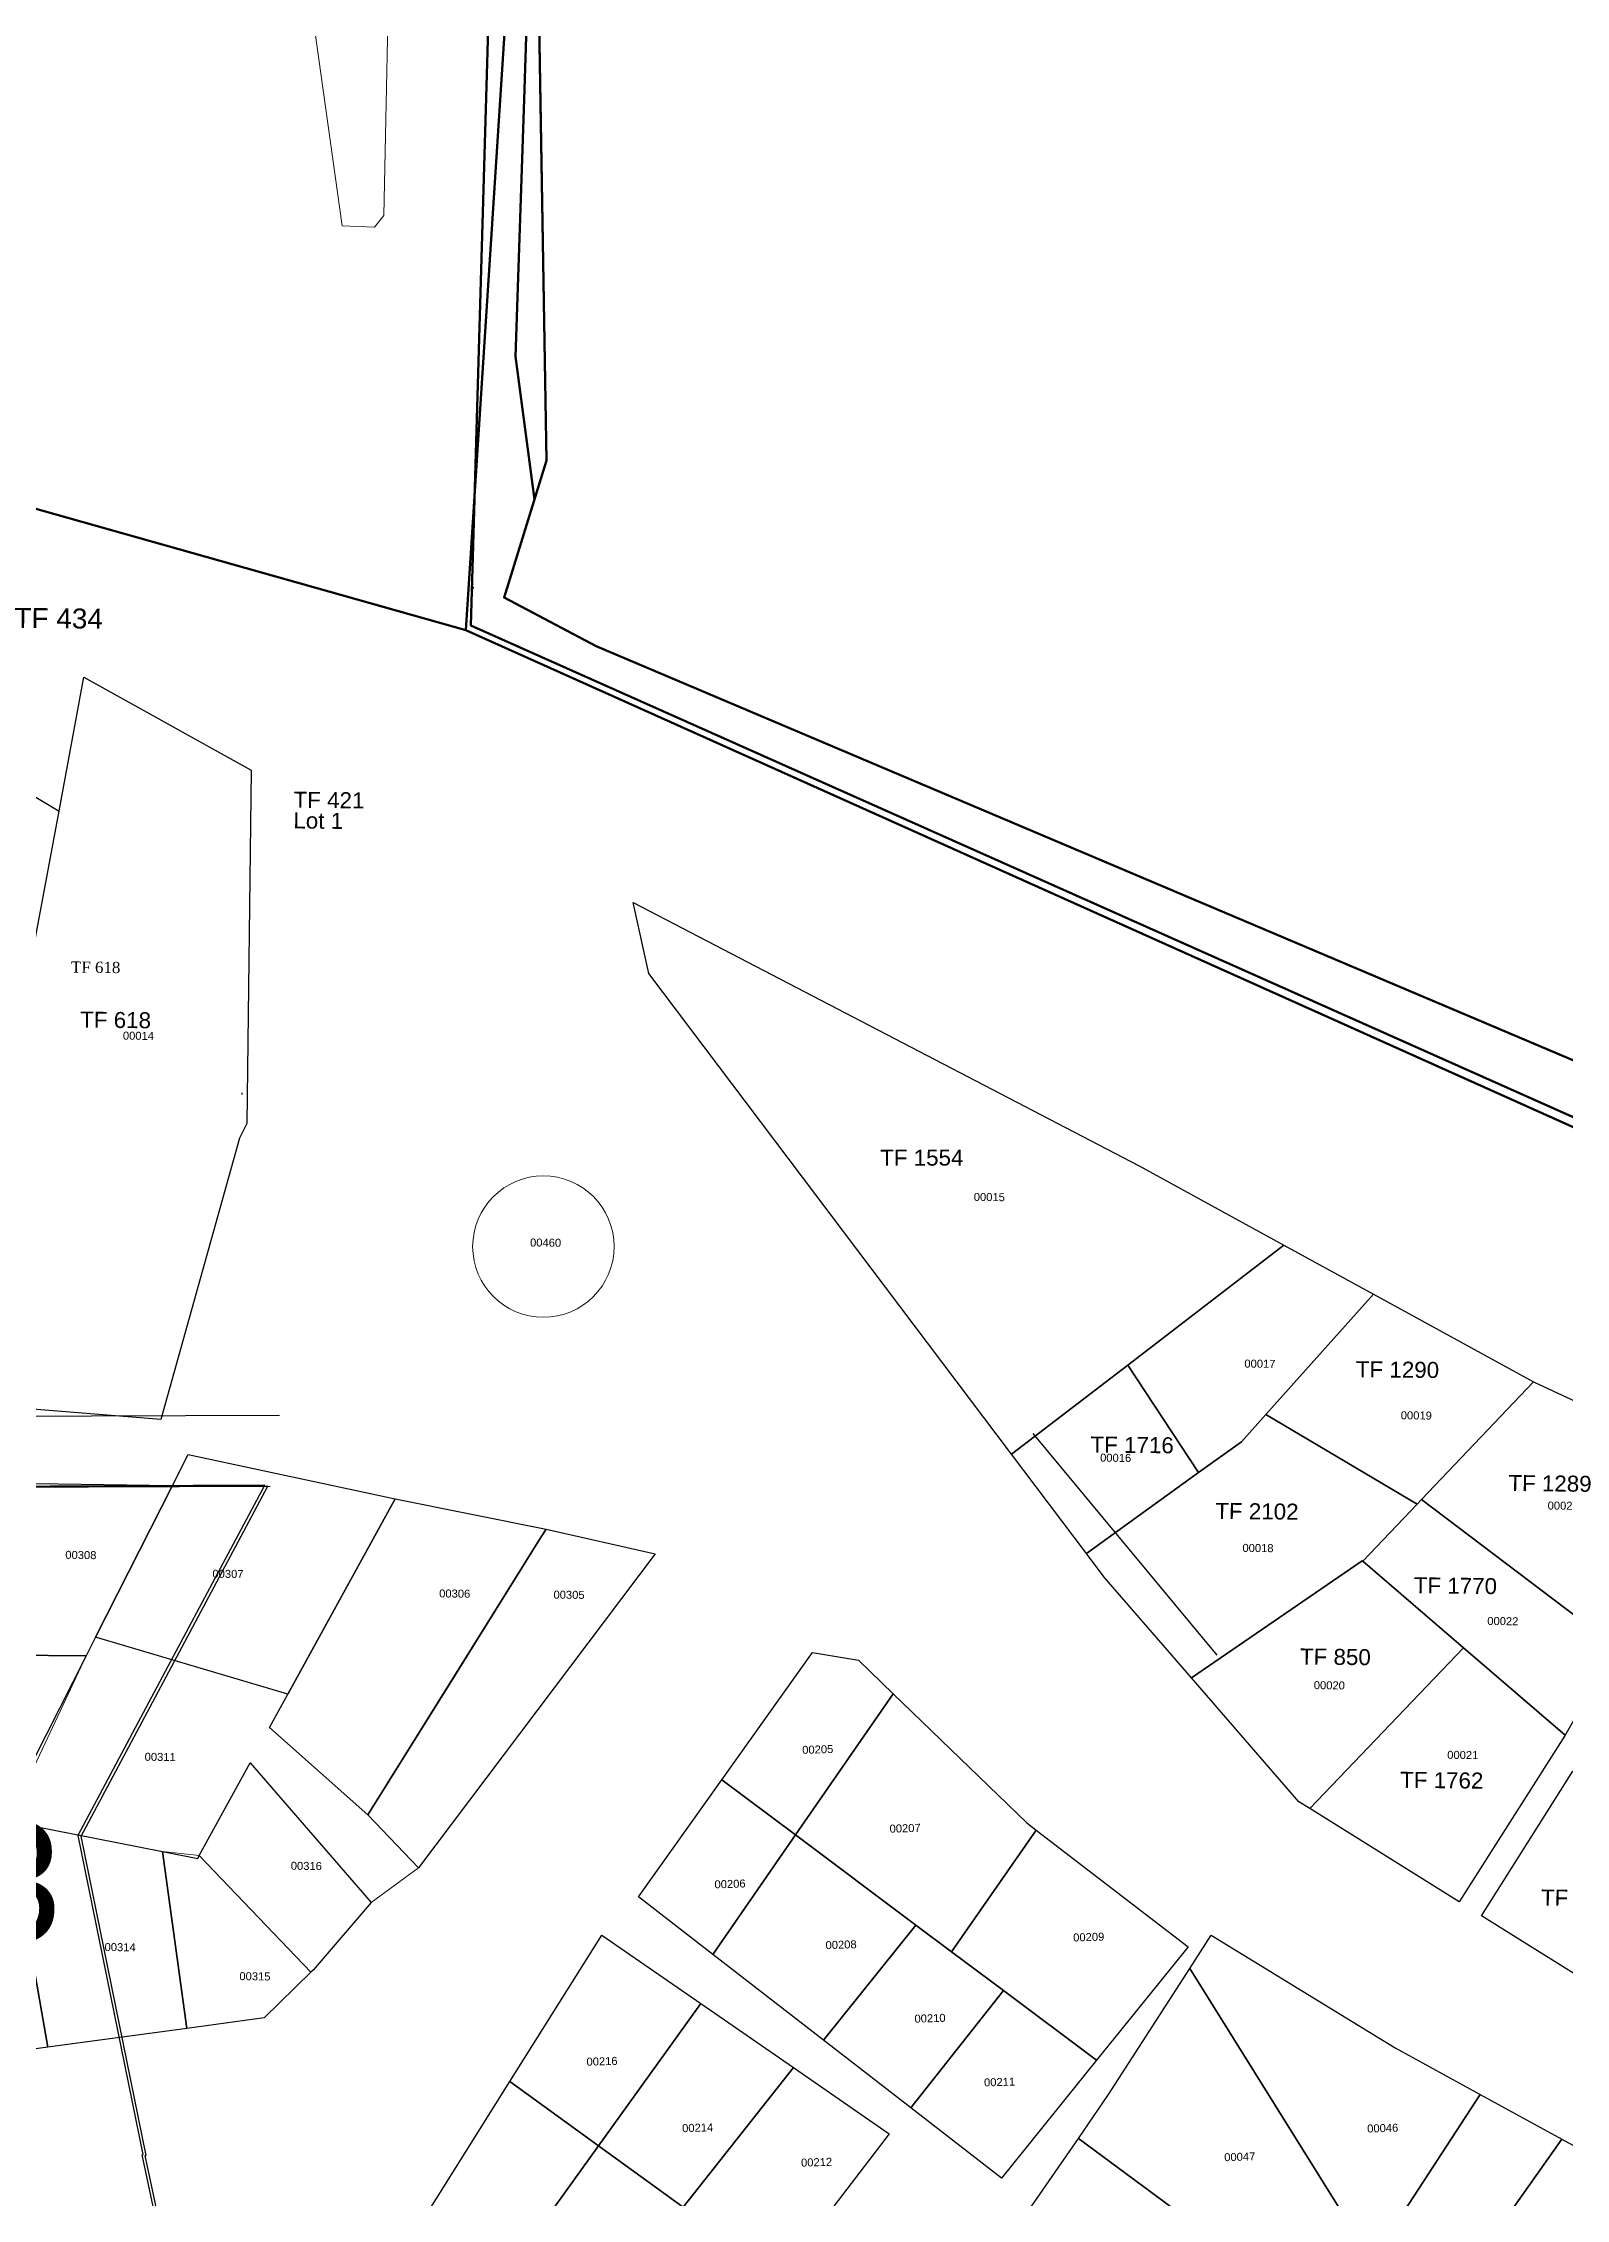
# Model space of a CAD drawing. Header units: metres. Extents: x 251686 to 255059, y 1627526 to 1631912.
# Drawn here: x 254191.5 to 254381.8, y 1628408.7 to 1628678.1 of the extents above; entities that cross this region are included whole.
import ezdxf
from ezdxf.enums import TextEntityAlignment as Align

# ---------------------------------------------------------------- set-up
doc = ezdxf.new("R2010")
doc.units = ezdxf.units.M
doc.header["$MEASUREMENT"] = 0
for name, color, linetype, lineweight in [('Limites des CA Rufisque', 5, 'Continuous', 53), ('limites_communes_2025', 7, 'Continuous', 0), ('Numero Parcelles', 7, 'Continuous', 13), ('Numero_TF', 7, 'Continuous', 0), ('Numérotation', 7, 'Continuous', 0), ('Régularisation', 1, 'Continuous', 40), ('Voirie', 252, 'Continuous', 0)]:
    doc.layers.add(name, color=color, linetype=linetype, lineweight=lineweight)
for name, color, linetype in [('limites_parcelles', 7, 'Continuous'), ('limites_sections', 7, 'Continuous'), ('limites_tf', 7, 'Continuous'), ('numero_parcelle', 7, 'Continuous')]:
    doc.layers.add(name, color=color, linetype=linetype)
doc.styles.get("Standard").update_dxf_attribs({"font": 'txt.shx'})
doc.styles.add('Style-Arial', font='arial.ttf')
doc.styles.add('StyleArial', font='arial.ttf')

# ---------------------------------------------------------------- blocks, each defined once
blk = doc.blocks.new('*U104')
at = {"layer": 'Numero_TF', "color": 4, "linetype": 'Continuous', "lineweight": 30, "flags": 128}
blk.add_lwpolyline([(189.276689, 298.053062), (189.276722, 298.045863), (162.335988, 192.17503), (162.543246, 192.190856), (248.75707, 198.765547), (248.75712, 198.764894), (266.49227, 200.119315), (263.376348, 214.802857), (263.497408, 214.814966), (255.365644, 254.717159), (255.365225, 254.719216), (255.367397, 254.723287), (266.977526, 276.483942), (278.703804, 298.462291), (278.703918, 298.462504), (189.276689, 298.053062)], close=True, dxfattribs=at)

msp = doc.modelspace()

# ---------------------------------------------------------------- linework, layer by layer
at = {"layer": 'Limites des CA Rufisque', "color": 1, "linetype": 'Continuous', "lineweight": 70, "extrusion": (4.73613e-08, -2.66677e-08, 1), "elevation": -0.031309, "flags": 128}
msp.add_lwpolyline([(254254.3961, 1628625.9535), (254251.157067, 1628819.123021), (254244.95067, 1628605.357237), (254530.959501, 1628477.754889), (254381.885013, 1628242.498279), (254651.876115, 1628047.603031), (254702.8976, 1628149.646), (254714.8038, 1628163.1398), (254729.8851, 1628173.8554), (254741.937757, 1628179.527217), (254745.582431, 1628185.089638), (254773.63346, 1628185.313333), (254773.9383, 1628185.3648), (255059.3394, 1628190.3528), (254884.8597, 1628290.4389), (254820.169, 1628325.7609), (254650.3061, 1628426.1705), (254597.1248, 1628455.9362), (254528.9207, 1628489.0054), (254260.5899, 1628602.7607), (254249.1013, 1628608.8357), (254254.3961, 1628625.9535)], close=True, dxfattribs=at)
at = {"layer": 'limites_communes_2025', "color": 3, "lineweight": 80, "flags": 128}
for points in [[(254269.0256, 1629360.1716), (254255.5318, 1628934.7207), (254250.7693, 1628842.2487), (254254.3961, 1628625.9535), (254249.1013, 1628608.8357), (254260.5899, 1628602.7607), (254528.9207, 1628489.0054)], [(254254.3961, 1628625.9535), (254250.7693, 1628842.2487)], [(254249.1013, 1628608.8357), (254254.3961, 1628625.9535)], [(254260.5899, 1628602.7607), (254249.1013, 1628608.8357)], [(254528.9207, 1628489.0054), (254260.5899, 1628602.7607)]]:
    msp.add_lwpolyline(points, dxfattribs=at)
at = {"layer": 'limites_parcelles'}
msp.add_line((254183.225386, 1628588.295964), (254193.502258, 1628582.145976), dxfattribs=at)
at = {"layer": 'limites_parcelles', "color": 7, "lineweight": 0, "flags": 128}
msp.add_lwpolyline([(254214.670253, 1628756.79407), (254234.75503, 1628751.391044), (254233.534831, 1628694.691126), (254234.857755, 1628694.701242), (254234.090747, 1628656.592952), (254232.911243, 1628655.128632), (254228.874809, 1628655.296218), (254214.670253, 1628756.79407)], close=True, dxfattribs=at)
at = {"layer": 'limites_parcelles', "flags": 128}
for points in [[(254189.139124, 1628558.605551), (254190.784129, 1628567.460895), (254193.462429, 1628581.930659), (254196.603432, 1628598.911046), (254217.484445, 1628587.271193), (254216.962145, 1628543.107284), (254216.053218, 1628541.28455), (254206.214189, 1628506.125263), (254179.823201, 1628508.247597), (254189.139124, 1628558.605551)], [(254312.507943, 1628501.77521), (254267.169082, 1628561.872914), (254265.221596, 1628570.722443), (254328.442577, 1628537.815717), (254346.517578, 1628527.908003), (254327.033064, 1628512.932651), (254312.507943, 1628501.77521)], [(254357.712548, 1628521.771739), (254344.267045, 1628506.753379), (254341.211655, 1628503.335566), (254335.851924, 1628499.481836), (254327.033064, 1628512.932651), (254346.517578, 1628527.908003), (254357.712548, 1628521.771739)], [(254344.267045, 1628506.753379), (254357.712548, 1628521.771739), (254377.696529, 1628510.824199), (254363.734467, 1628496.131199), (254363.168319, 1628495.53716), (254344.267045, 1628506.753379)], [(254377.696529, 1628510.824199), (254395.140123, 1628502.692914), (254383.828899, 1628482.35276), (254383.268472, 1628481.348697), (254363.734467, 1628496.131199), (254377.696529, 1628510.824199)], [(254363.168319, 1628495.53716), (254356.384544, 1628488.408582), (254356.315184, 1628488.4693), (254334.984583, 1628473.85318), (254324.086849, 1628486.435765), (254321.867755, 1628489.378656), (254335.851924, 1628499.481836), (254341.211655, 1628503.335566), (254344.267045, 1628506.753379), (254363.168319, 1628495.53716)], [(254235.502612, 1628496.222476), (254222.098921, 1628471.794521), (254198.055264, 1628478.904765), (254207.662219, 1628497.862826), (254209.652828, 1628501.771705), (254235.502612, 1628496.222476)], [(254207.662219, 1628497.862826), (254198.055264, 1628478.904765), (254196.871189, 1628476.587328), (254187.453057, 1628476.685591), (254187.677227, 1628498.171329), (254207.662219, 1628497.862826)], [(254254.371308, 1628492.425933), (254253.751102, 1628491.442492), (254242.066958, 1628472.736083), (254232.060861, 1628456.731923), (254219.80566, 1628467.628823), (254222.098921, 1628471.794521), (254235.502612, 1628496.222476), (254254.371308, 1628492.425933)], [(254383.828899, 1628482.35276), (254389.208289, 1628478.506973), (254385.433428, 1628473.216835), (254381.67573, 1628466.696628), (254368.980616, 1628477.598118), (254356.384544, 1628488.408582), (254363.168319, 1628495.53716), (254363.734467, 1628496.131199), (254383.268472, 1628481.348697), (254383.828899, 1628482.35276)], [(254254.371308, 1628492.425933), (254254.371308, 1628492.425933), (254267.961019, 1628489.335985), (254238.43063, 1628450.080373), (254232.060861, 1628456.731923), (254253.751102, 1628491.442492), (254254.371308, 1628492.425933)], [(254356.384544, 1628488.408582), (254368.980616, 1628477.598118), (254349.76263, 1628457.500444), (254348.401559, 1628458.34457), (254334.984583, 1628473.85318), (254356.315184, 1628488.4693), (254356.384544, 1628488.408582)], [(254186.477904, 1628456.057612), (254173.745526, 1628455.720497), (254172.875949, 1628476.83768), (254187.453057, 1628476.685591), (254196.871189, 1628476.587328), (254186.968032, 1628457.032411), (254186.477904, 1628456.057612)], [(254276.316338, 1628461.080373), (254287.650003, 1628477.014198), (254293.361552, 1628476.049547), (254297.69179, 1628471.861351), (254285.490656, 1628454.21028), (254276.316338, 1628461.080373)], [(254315.582545, 1628454.795988), (254305.016563, 1628439.596015), (254300.552251, 1628442.93981), (254285.490656, 1628454.21028), (254297.69179, 1628471.861351), (254314.414345, 1628455.700356), (254315.582545, 1628454.795988)], [(254217.369714, 1628463.204636), (254232.516316, 1628445.758153), (254225.238971, 1628437.324842), (254224.956001, 1628437.03782), (254211.019529, 1628451.631932), (254217.369714, 1628463.204636)], [(254209.454268, 1628430.030198), (254192.081318, 1628427.681684), (254189.67609, 1628441.535541), (254187.16662, 1628455.940437), (254206.435237, 1628452.139721), (254209.454268, 1628430.030198)], [(254323.119197, 1628426.048327), (254311.487632, 1628434.753448), (254305.016563, 1628439.596015), (254315.582545, 1628454.795988), (254334.566632, 1628440.235076), (254323.119197, 1628426.048327)], [(254224.956001, 1628437.03782), (254219.127061, 1628431.339151), (254209.454268, 1628430.030198), (254206.435237, 1628452.139721), (254210.825915, 1628451.283984), (254211.019529, 1628451.631932), (254224.956001, 1628437.03782)], [(254299.914426, 1628420.102678), (254289.000725, 1628428.559796), (254300.552251, 1628442.93981), (254305.016563, 1628439.596015), (254311.487632, 1628434.753448), (254299.914426, 1628420.102678)], [(254371.066819, 1628421.761607), (254357.980071, 1628401.6825), (254357.720998, 1628400.6742), (254353.543441, 1628407.37792), (254334.760812, 1628437.500149), (254337.443322, 1628441.674026), (254360.423867, 1628427.59619), (254371.066819, 1628421.761607)], [(254353.543441, 1628407.37792), (254342.959031, 1628399.929931), (254342.754234, 1628400.083683), (254320.848724, 1628416.285283), (254324.631482, 1628421.763429), (254334.760812, 1628437.500149), (254353.543441, 1628407.37792)], [(254342.754234, 1628400.083683), (254337.69411, 1628393.856003), (254323.389659, 1628376.290271), (254304.819313, 1628389.433441), (254313.916052, 1628406.218747), (254320.848724, 1628416.285283), (254342.754234, 1628400.083683)], [(254381.271735, 1628416.183637), (254404.246134, 1628403.606105), (254387.063764, 1628384.641398), (254370.911917, 1628395.258121), (254367.879487, 1628397.255512), (254367.93699, 1628397.337308), (254381.271735, 1628416.183637)]]:
    msp.add_lwpolyline(points, close=True, dxfattribs=at)
at = {"layer": 'limites_parcelles', "color": 7, "linetype": 'Continuous', "lineweight": 0, "flags": 128}
msp.add_lwpolyline([(254222.098921, 1628471.794521), (254198.055264, 1628478.904765), (254196.871189, 1628476.587328), (254187.16662, 1628455.940437), (254206.435237, 1628452.139721), (254211.019529, 1628451.631932), (254217.369714, 1628463.204636), (254232.516316, 1628445.758153), (254238.43063, 1628450.080373), (254232.060861, 1628456.731923), (254219.80566, 1628467.628823), (254222.098921, 1628471.794521)], close=True, dxfattribs=at)
at = {"layer": 'limites_parcelles'}
for points in [[(254335.851924, 1628499.481836), (254321.867755, 1628489.378656), (254312.507943, 1628501.77521), (254327.033064, 1628512.932651)], [(254381.67573, 1628466.696628), (254368.419362, 1628445.846816), (254349.76263, 1628457.500444), (254368.980616, 1628477.598118)], [(254399.258959, 1628450.864575), (254388.417377, 1628433.369266), (254371.220861, 1628444.09774), (254382.60849, 1628462.1773)], [(254275.166833, 1628439.26784), (254265.892731, 1628446.454968), (254276.316338, 1628461.080373), (254285.490656, 1628454.21028)], [(254289.000725, 1628428.559796), (254275.166833, 1628439.26784), (254285.490656, 1628454.21028), (254300.552251, 1628442.93981)], [(254192.081318, 1628427.681684), (254175.008725, 1628425.370033), (254174.376813, 1628440.515271), (254189.67609, 1628441.535541)], [(254261.298016, 1628441.682081), (254273.685115, 1628433.130248), (254260.907414, 1628415.361406), (254249.836731, 1628423.393556)], [(254273.685115, 1628433.130248), (254285.264868, 1628425.133767), (254271.487323, 1628407.674275), (254260.907414, 1628415.361406)], [(254311.238027, 1628411.328062), (254299.914426, 1628420.102678), (254311.487632, 1628434.753448), (254323.119197, 1628426.048327)], [(254283.530173, 1628398.931792), (254271.487323, 1628407.674275), (254285.264868, 1628425.133767), (254297.232996, 1628416.869143)], [(254249.108497, 1628398.943112), (254238.928339, 1628405.992328), (254249.836731, 1628423.393556), (254260.907414, 1628415.361406)], [(254371.066819, 1628421.761607), (254381.271735, 1628416.183637), (254367.93699, 1628397.337308), (254357.980071, 1628401.6825)], [(254259.125371, 1628391.998909), (254249.108497, 1628398.943112), (254260.907414, 1628415.361406), (254271.487323, 1628407.674275)]]:
    msp.add_3dface(points, dxfattribs=at)
at = {"layer": 'limites_sections', "color": 112, "linetype": 'Continuous', "lineweight": 40, "flags": 128}
for points in [[(254266.730159, 1629287.7978), (254255.5318, 1628934.7207), (254250.7693, 1628842.2487), (254252.604451, 1628732.803901), (254244.313956, 1628604.775537), (254169.035754, 1628626.001151), (253998.556975, 1628699.307072), (253949.11819, 1628726.583729), (253891.317458, 1628762.517835), (253742.585904, 1628844.838708), (253570.655215, 1628943.916078), (253545.430769, 1628958.160463), (253491.693527, 1628988.971109), (253568.742349, 1629208.536363), (253610.604382, 1629237.232821), (253645.724376, 1629332.796864), (253582.750222, 1629367.142066), (253662.593019, 1629378.69766), (253971.493519, 1629433.829493), (254024.768125, 1629444.484354), (254097.221642, 1629442.494943), (254172.484174, 1629409.319252), (254266.730159, 1629287.7978)], [(254252.604451, 1628732.803901), (254254.3961, 1628625.9535), (254249.1013, 1628608.8357), (254260.5899, 1628602.7607), (254528.9207, 1628489.0054), (254534.960348, 1628486.077038), (254530.322787, 1628477.173188), (254450.417171, 1628512.248797), (254244.313956, 1628604.775537), (254252.604451, 1628732.803901)]]:
    msp.add_lwpolyline(points, close=True, dxfattribs=at)
at = {"layer": 'limites_sections', "color": 112, "linetype": 'Continuous', "lineweight": 40, "extrusion": (8.39025e-08, 1.87893e-07, 1), "elevation": 0.327317, "flags": 128}
msp.add_lwpolyline([(254262.032613, 1628116.192678), (254166.418264, 1628175.618587), (254127.468152, 1628196.627242), (254111.3613, 1628174.170812), (254032.48387, 1628219.152912), (253942.258351, 1628268.687297), (253897.943396, 1628292.248732), (253879.127588, 1628301.609786), (253837.103178, 1628319.100647), (253836.323408, 1628343.15576), (253766.757442, 1628373.202598), (253736.007323, 1628381.875383), (253797.545574, 1628539.699144), (253857.921088, 1628652.652234), (253891.317458, 1628762.517835), (253949.11819, 1628726.583729), (253998.556975, 1628699.307072), (254169.035754, 1628626.001151), (254244.313956, 1628604.775537), (254450.417171, 1628512.248797), (254530.322787, 1628477.173188), (254381.885013, 1628242.498279), (254262.032613, 1628116.192678)], close=True, dxfattribs=at)
at = {"layer": 'limites_sections', "color": 112, "lineweight": 40, "extrusion": (3.13226e-08, -1.22909e-08, 1), "elevation": -0.01207, "flags": 128}
msp.add_lwpolyline([(254381.885013, 1628242.498279), (254651.876115, 1628047.603031), (254649.151342, 1628042.153484), (254282.056716, 1627781.848766), (254258.712942, 1627753.642236), (254158.402887, 1627667.719989), (254016.92288, 1627730.128102), (253789.717074, 1627795.718879), (253560.793059, 1627891.442229), (253461.178186, 1627935.950985), (253423.027767, 1627967.742968), (253305.375391, 1628033.502846), (253374.268487, 1628101.940239), (253388.282867, 1628177.212071), (253454.032863, 1628268.742801), (253456.858534, 1628379.83858), (253454.879488, 1628458.45481), (253488.589644, 1628500.414429), (253582.988286, 1628458.102486), (253644.43714, 1628425.981101), (253736.007323, 1628381.875383), (253766.757442, 1628373.202598), (253836.323408, 1628343.15576), (253837.103178, 1628319.100647), (253879.127588, 1628301.609786), (253897.943396, 1628292.248733), (253942.258351, 1628268.687297), (254032.48387, 1628219.152912), (254111.3613, 1628174.170812), (254127.468152, 1628196.627242), (254166.418264, 1628175.618587), (254262.032613, 1628116.192678), (254381.885013, 1628242.498279)], close=True, dxfattribs=at)
at = {"layer": 'limites_tf', "color": 5, "linetype": 'Continuous', "lineweight": 30}
for p, q in [((254221.05067, 1628506.637774), (254047.075057, 1628506.065347)), ((254042.839585, 1628496.99934), (254219.857867, 1628497.809818))]:
    msp.add_line(p, q, dxfattribs=at)
at = {"layer": 'limites_tf', "color": 7, "linetype": 'Continuous', "lineweight": 30}
msp.add_line((254338.176399, 1628476.68858), (254315.187357, 1628504.375978), dxfattribs=at)
at = {"layer": 'limites_tf', "color": 5, "linetype": 'Continuous', "lineweight": 30, "flags": 128}
msp.add_lwpolyline([(254130.168496, 1628497.399175), (254130.168529, 1628497.391976), (254103.227794, 1628391.521143), (254103.435053, 1628391.536969), (254189.648877, 1628398.11166), (254189.648927, 1628398.111007), (254207.384076, 1628399.465428), (254204.268154, 1628414.14897), (254204.389214, 1628414.161079), (254196.257451, 1628454.063272), (254196.257031, 1628454.065329), (254196.259203, 1628454.0694), (254207.869333, 1628475.830055), (254219.595611, 1628497.808404), (254219.595725, 1628497.808617), (254130.168496, 1628497.399175)], close=True, dxfattribs=at)
at = {"layer": 'limites_tf', "color": 7, "linetype": 'Continuous', "lineweight": 30}
msp.add_arc((254215.401087, 1628546.902722), 0.999856, 350.950996, 2.135348, dxfattribs=at)
at = {"layer": 'Numero Parcelles', "color": 1, "lineweight": 13}
msp.add_circle((254254.014496, 1628527.733769), 8.837942, dxfattribs=at)
at = {"layer": 'Régularisation', "color": 1, "linetype": 'Continuous', "lineweight": 211}
msp.add_point((254245.17, 1628610.1), dxfattribs=at)
at = {"layer": 'voirie', "color": 7, "linetype": 'Continuous', "lineweight": 80, "flags": 128}
msp.add_lwpolyline([(254252.896046, 1628621.103907), (254250.547328, 1628638.989132), (254251.61024, 1628671.082317), (254252.938649, 1628712.872999)], dxfattribs=at)

# ---------------------------------------------------------------- block references
at = {"layer": 'numero_tf', "color": 4, "linetype": 'Continuous', "lineweight": 30}
msp.add_blockref('*U104', (253940.50954, 1628199.439653), dxfattribs=at)

# ---------------------------------------------------------------- texts
at = {"layer": 'numero_parcelle', "color": 5, "lineweight": 0, "style": 'Style-Arial'}
for s, rotation, p in [('00014', 359.40223, (254201.484467, 1628554.599351)), ('00015', 359.40223, (254307.788323, 1628534.444507)), ('00460', 359.40223, (254252.356119, 1628528.751126)), ('00017', 359.40223, (254341.595355, 1628513.616715)), ('00019', 359.40223, (254361.132792, 1628507.156602)), ('00016', 359.40223, (254323.572634, 1628501.860964)), ('00023', 359.40223, (254379.483405, 1628495.874479)), ('00308', 359.40223, (254194.294981, 1628489.712147)), ('00018', 359.40223, (254341.355053, 1628490.58477)), ('00307', 359.40223, (254212.668428, 1628487.35408)), ('00306', 359.40223, (254240.997384, 1628484.892142)), ('00305', 359.40223, (254255.281373, 1628484.743111)), ('00022', 359.40223, (254371.945578, 1628481.449951)), ('00020', 359.40223, (254350.26816, 1628473.429218)), ('00311', 359.40223, (254204.204751, 1628464.478872)), ('00205', 1.76223, (254286.333778, 1628465.333967)), ('00021', 359.40223, (254366.940891, 1628464.723986)), ('00207', 1.76223, (254297.247216, 1628455.483536)), ('00316', 359.40223, (254222.460677, 1628450.856911)), ('00206', 1.76223, (254275.374386, 1628448.525486)), ('00314', 359.40223, (254199.194819, 1628440.701082)), ('00208', 1.76223, (254289.249877, 1628440.933463)), ('00209', 1.76223, (254320.185568, 1628441.885244)), ('00315', 359.40223, (254216.039737, 1628437.059141)), ('00210', 1.76223, (254300.359664, 1628431.739256)), ('00216', 1.76223, (254259.382869, 1628426.360722)), ('00211', 1.76223, (254309.049812, 1628423.770971)), ('00214', 1.76223, (254271.331343, 1628418.059229)), ('00046', 1.76223, (254356.918826, 1628418.010859)), ('00212', 1.76223, (254286.188577, 1628413.748325)), ('00047', 1.76223, (254339.056408, 1628414.42711))]:
    msp.add_text(s, height=1, rotation=rotation, dxfattribs=at).set_placement(p, align=Align.TOP_LEFT)
at = {"layer": 'numero_tf', "color": 4, "linetype": 'Continuous', "lineweight": 0}
for s, height, rotation, style, p in [('TF 434', 2.49964, 359.40223, 'StyleArial', (254187.937416, 1628607.56143)), ('TF 1554', 2.000332, 0.13223, 'Style-Arial', (254296.083897, 1628539.837897))]:
    msp.add_text(s, height=height, rotation=rotation, dxfattribs=dict(at, style=style)).set_placement(p, align=Align.TOP_LEFT)
at = {"layer": 'numero_tf', "color": 7, "linetype": 'Continuous', "lineweight": 0}
for s, style, p in [('TF 421', 'StyleArial', (254222.794402, 1628582.584349)), ('Lot 1', 'StyleArial', (254222.767401, 1628579.996448)), ('TF 618', 'StyleArial', (254196.136904, 1628555.103614)), ('TF 1290', 'Style-Arial', (254355.508613, 1628511.418127)), ('TF 1716', 'StyleArial', (254322.359905, 1628502.004232)), ('TF 1289', 'Style-Arial', (254374.562034, 1628497.192548)), ('TF 2102', 'Style-Arial', (254337.948568, 1628493.709863)), ('TF 1770', 'Style-Arial', (254362.743451, 1628484.409502)), ('TF 850', 'Style-Arial', (254348.52726, 1628475.513556)), ('TF 1762', 'Style-Arial', (254361.036635, 1628460.104181)), ('TF 1484', 'Style-Arial', (254378.637097, 1628445.392428))]:
    msp.add_text(s, height=1.999712, rotation=359.40223, dxfattribs=dict(at, style=style)).set_placement(p)
at = {"layer": 'numero_tf', "color": 5, "linetype": 'Continuous', "lineweight": 30, "style": 'Style-Arial'}
msp.add_text('TF 753', height=15, rotation=359.3981, dxfattribs=at).set_placement((254127.438979, 1628441.506241))
at = {"layer": 'Numérotation', "color": 7, "insert": (254194.990005, 1628561.953268), "char_height": 1.399799, "attachment_point": 7, "rotation": 359.40222254, "line_spacing_factor": 0.6}
msp.add_mtext('\\fTimes New Roman|b0|i0|c00|p23;TF 618', dxfattribs=at)

doc.saveas('drawing.dxf')
